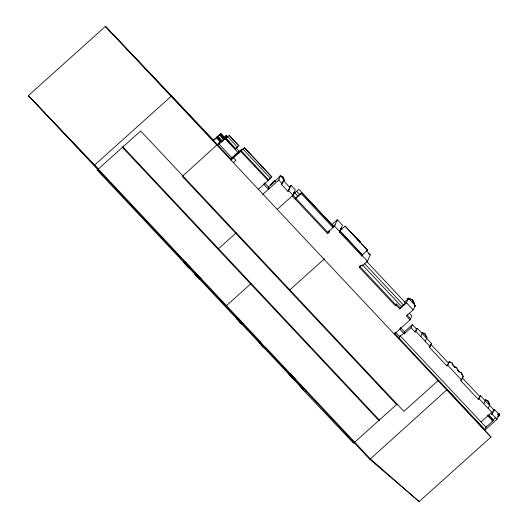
<?xml version="1.0" encoding="UTF-8"?>
<svg xmlns="http://www.w3.org/2000/svg" width="528" height="528" viewBox="0 0 528 528"><rect width="100%" height="100%" fill="white"/><g stroke="black" fill="none" stroke-linecap="round" stroke-linejoin="round"><path stroke-width="0.79" d="M356.44 237.838L357.073 238.438L356.44 237.838L356.677 238.663L356.354 238.009L357.073 238.438M355.106 236.953L355.04 236.379L355.463 237.164M357.126 238.59L357.852 239.884M354.71 236.128C353.846 234.98 355.39 237.244 354.552 235.891M355.04 236.379L355.364 236.973L354.994 236.828M355.41 236.854L354.928 236.465L355.258 237.072M358.274 239.811C357.76 240.946 359.938 240.425 358.274 239.811L357.964 240.035L357.865 239.422M355.423 237.098L355.054 236.603L355.291 236.907M358.037 239.877L357.344 239.375M486.222 426.089L484.651 430.34L496.98 419.258L498.643 415.543L497.864 414.711L498.353 413.622L499.376 413.807L499.633 414.48L498.848 416.209L497.818 416.282M351.754 233.257C353.153 235 351.377 232.148 352.315 233.812C352.275 233.858 350.368 231.508 351.859 232.967M352.334 233.963L351.872 233.416L352.255 233.389M351.773 233.013C350.691 232.663 350.836 231.449 351.668 233.224M351.239 232.393L351.655 233.284M359.251 241.105C359.489 241.322 358.882 240.253 359.535 241.54M353.239 234.901L353.555 235.343L353.417 234.901L353.767 235.013L353.555 235.343M357.027 238.96L357.238 238.61M360.36 242.128L359.713 241.553M360.116 242.134L359.885 241.758M357.159 239.111L357.865 239.851M358.162 239.903L358.604 240.458M185.929 264.634L97.152 170.069L97.502 169.283M97.964 169.765L98.274 169.066L28.367 95.634L105.435 26.4L171.626 95.865L231.416 159.555M115.903 188.879L116.219 188.179M305.224 391.71L306.346 390.7L302.485 387.077L300.907 384.905L299.785 385.909L301.363 388.087L353.562 443.197L397.069 404.111L396.759 404.811L182.312 176.385L220.308 141.834L220.282 142.844L220.823 141.933L216.539 137.366L213.312 140.27L212.995 140.976L221.067 133.69L225.793 138.791L224.288 139.247L225.232 136.653L226.215 135.571L225.166 136.514L225.535 136.97L225.166 136.514M216.539 137.366L217.589 136.567L221.879 141.128M216.942 137.095L221.245 141.61M217.147 136.93L221.456 141.451M217.589 136.567L220.229 134.336L224.512 138.897L220.229 134.336M219.575 134.864L223.885 139.385M219.998 134.541L224.281 139.108M220.42 134.224L224.704 138.785L222.064 141.016L217.78 136.448L222.09 140.969M220.631 134.059L224.935 138.58M217.305 144.527L216.988 145.233L219.991 142.54M219.239 142.844L219.061 142.923M241.448 149.681L241.857 149.952L241.494 149.563L240.676 151.397L230.967 160.116L231.964 157.892L218.948 144.025L219.529 142.738M224.288 139.247L225.073 137.485M225.377 136.805L224.189 137.927M225.489 138.468L226.585 136.026M225.773 138.336L229.152 135.399L238.927 145.807L235.541 148.744L225.799 138.263M225.793 138.791L226.882 136.349L226.281 135.709L225.192 138.151L220.136 142.692M229.152 135.399L238.927 145.807M187.249 264.878L187.565 264.178M225.416 139.121L238.649 153.219L239.415 151.503L236.108 147.979M244.411 147.668L271.775 176.926L244.411 147.668L241.032 150.612M198.04 276.368L198.35 275.662M254.377 165.983L254.76 165.132M264.304 183.341L263.835 184.384L268.442 189.288L269.141 187.717L264.541 182.813M258.364 189.301L268.072 180.576L268.462 179.725L241.058 150.539M271.913 183.803L273.339 182.226L275.227 181.137L275.167 180.55L273.121 181.995L270.389 185.15L273.524 182.668M275.167 180.55L275.227 181.137M281.82 176.722L280.295 176.253L280.249 175.646L284.427 179.659L283.82 180.008L284.295 179.962M280.111 175.949L280.474 175.441M262.97 194.205L278.738 180.041L280.335 175.751M277.226 209.398L292.994 195.235L295.357 189.955L291.06 185.381L288.697 190.661L287.938 191.341L281.497 184.483L282.982 181.157M281.497 184.483L282.262 183.79L284.044 179.804M284.064 180.167L284.427 179.659M287.938 191.341L290.301 186.061M293.357 193.413L294.017 191.928L297.693 195.941L301.58 192.621L333.392 226.519L332.957 227.495L301.138 193.604L301.58 192.621M329.069 230.987L329.756 231.719L327.637 233.627L292.235 195.921L292.67 194.938L298.828 189.209L333.518 226.235L332.812 226.928L333.392 226.519M240.082 321.156L240.398 320.45M297.719 195.895L295.126 199.003L301.138 193.604M262.561 345.101L262.726 344.731L261.604 345.734M327.637 233.627L328.093 232.604M333.518 226.235L335.082 224.803M327.71 232.208L334.501 226.109L337.333 219.773L342.54 225.317L339.319 232.003L361.871 256.027L362.842 254.371M339.319 232.003L339.801 230.921L345.041 226.063L367.567 250.16L345.041 226.063M340.151 230.142L341.101 228.01L342.17 229.152M352.328 234.01L351.998 233.264M352.777 233.996L352.579 234.3C352.235 232.894 353.668 235.237 352.955 234.353M353.463 235.198C353.192 234.003 353.641 235.574 353.463 234.947M353.753 235.204L354.136 235.613M353.978 235.237L354.116 235.66L353.951 235.303M354.585 236.26L354.235 235.732L354.559 236.326M292.499 376.992L292.816 376.286M355.337 237.032L355.166 236.702M355.78 237.019L355.76 237.481M357.364 238.742L357.449 239.283L357.133 238.861M358.387 239.831L358.598 240.365M358.505 239.963L358.505 240.563M358.822 240.28L358.585 240.702M358.855 240.524L358.367 240.128M361.871 256.027L362.386 254.872L339.834 230.848M303.283 388.476L303.6 387.776M362.373 264.766L401.564 306.517L400.237 307.844L396.634 303.937L395.36 305.765L359.225 267.28L360.749 265.214M359.225 267.28L361.343 265.373L362.036 266.105L367.468 261.228L370.3 254.892L366.135 250.457M330.026 416.962L330.337 416.255M395.36 305.765L396.634 303.937M396.125 305.072L399.749 308.933L400.257 307.798M401.544 306.563L405.577 302.914L366.511 261.301M404.474 302.3L408.005 299.125L408.342 298.089L415.378 305.587L414.625 306.174M407.86 298.756L408.342 298.089M399.749 308.933L406.527 302.841L408.17 298.478M394.931 332.647L394.284 334.085L410.058 319.915L411.84 315.922L409.207 313.111M408.038 298.366L409.913 299.508L410.368 298.901C410.975 300.155 413.886 299.515 412.691 301.244L413.371 302.709L413.681 302.432L412.995 300.967M409.913 299.508L410.368 298.901M412.216 299.792L412.177 300.109M400.224 328.119L399.755 329.168L404.184 333.881L411.041 327.723L412.408 324.674L416.539 329.069L415.173 332.119L411.041 327.723M412.691 301.244L412.665 300.623M414.269 303.059L413.82 303.666L414.269 303.059L413.681 302.432M398.713 338.798L400.079 335.749L486.011 427.291L493.04 420.717L488.057 415.411L487.859 415.846L492.842 421.153L491.627 419.291M410.058 319.915L406.362 315.975L413.147 309.883L415.206 305.969M414.896 306.247L415.378 305.587M354.367 442.893L354.684 442.187M404.184 333.881L404.884 332.31L400.462 327.598M415.173 332.119L417.305 328.376L431.528 343.53L429.396 347.272L446.959 365.977L447.724 365.284L449.348 361.654L452.159 362.954L452.991 365.191L452.43 363.31M422.36 332.917L422.987 333.128L422.591 332.713L422.202 333.59M420.836 336.64L422.591 332.713M422.756 333.333L423.067 332.944L423.43 333.326L422.836 333.148M423.43 333.326C425.245 332.369 426.241 337.016 426.406 336.237M369.857 459.393L447.242 389.453L490.961 437.059L419.12 501.6L369.857 459.393L28.367 95.634L94.558 165.099L260.179 341.524L263.696 345.761L265.624 347.318L370.174 458.687L419.12 501.6M426.617 338.29L426.769 336.864L426.334 336.402M426.446 337.273L426.769 336.864M425.251 341.339L427.007 337.412L426.677 337.062M429.396 347.272L431.528 343.53M438.24 380.906L438.557 380.206L403.874 411.358L140.666 130.984L97.152 170.069M446.959 365.977L449.348 361.654M449.117 361.865L449.849 362.38L450.153 362.003M453.222 364.987L454.456 367.171L454.753 366.821C456.416 366.445 457.941 370.326 457.961 369.983M461.947 378.345L460.858 380.78L478.427 399.505L479.794 396.449L462.224 377.731L463.03 376.649C462.482 374.913 461.215 371.191 458.971 371.963L458.099 370.795M457.901 370.128L459.202 371.758M458.971 371.963L459.261 371.613M461.987 374.755L461.498 372.907M462.409 375.725L462.726 375.329M460.858 380.78L461.63 380.094L463.261 376.444L462.64 375.514M478.427 399.505L480.566 395.762L494.129 410.21L491.997 413.952L496.98 419.258M483.773 403.682L485.536 399.755C485.879 400.528 488.697 400.468 488.129 401.676L488.902 403.26M485.536 399.755L485.694 400.382L486.446 400.204M488.36 401.471L489.951 404.461L488.189 408.388M489.555 405.339L489.72 404.666L489.047 403.656M491.997 413.952L493.086 411.51M493.04 420.717L493.284 419.701L496.069 417.199M498.716 413.497L498.227 414.586L498.848 416.209L499.145 415.569L498.887 414.896L497.864 414.711L498.538 415.78L498.168 416.447M499.376 413.807L498.538 415.78L499.145 415.569M499.336 415.12L499.633 414.48M232.096 158.789L231.733 158.407L233.277 156.71L233.64 157.1M329.69 231.04L328.073 232.65L288.697 190.661M226.004 138.303L227.667 136.712L237.442 147.121L235.389 149.087L235.574 148.678L226.347 138.844M240.88 150.949L242.926 148.988L270.323 178.167L268.277 180.134M234.597 155.41L236.524 153.569L234.617 155.364L233.508 157.832L235.897 160.38L233.356 162.664M367.594 250.094L362.36 254.945L339.801 230.921M94.558 165.099L171.626 95.865M222.295 140.593L223.984 139.082M218.948 144.025L225.357 138.257M231.964 157.892L238.339 152.163L238.649 153.219M231.733 158.407L239.415 151.503M268.138 187.176L280.52 176.048M275.385 180.781L274.494 181.157M284.203 179.863L282.81 176.755L281.365 176.444M185.328 264.482L186.45 263.479L184.873 261.307L183.751 262.31L187.262 266.548L189.189 268.105L190.311 267.102L186.45 263.479M186.298 265.518L187.414 264.508M187.262 266.548L188.384 265.544M218.513 248.714L236.234 232.789M289.153 187.097L291.06 185.381M196.112 275.972L197.234 274.969L195.657 272.798L194.535 273.801L196.112 275.972L199.98 279.596L201.095 278.593L197.234 274.969M197.083 277.009L198.205 275.999M198.053 278.038L199.175 277.035M226.479 305.626L251.143 283.47M331.901 224.651L337.333 219.773L337.781 221.041M238.154 320.76L239.276 319.75L237.699 317.579L236.584 318.589L240.095 322.826L242.022 324.383L243.144 323.374L239.276 319.75M239.125 321.79L240.247 320.786M240.095 322.826L241.217 321.816M289.846 289.898L324.529 258.74M353.014 234.557L352.763 234.029M354.664 236.227L354.341 235.633M354.532 236.386L354.209 235.732L354.651 236.26M358.809 240.596L358.703 240.827M359.608 241.791L359.944 241.593M360.254 242.227L359.918 241.652M260.179 341.524L259.057 342.533L262.574 346.771L264.502 348.328L265.624 347.318M260.634 344.705L261.756 343.695M262.574 346.771L263.696 345.761M290.572 376.596L291.694 375.586L290.116 373.415L289.001 374.425L290.572 376.596L294.439 380.219L295.561 379.21L291.694 375.586M291.542 377.626L292.664 376.622M292.512 378.662L293.634 377.652M301.363 388.087L302.485 387.077M302.333 389.116L303.448 388.106M303.296 390.152L304.418 389.143M408.58 298.947L410.223 299.231M412.124 300.221L412.487 299.831M412.612 300.742L412.975 300.346M404.184 332.053L412.408 324.674M416.539 329.069L417.305 328.376M425.053 333.854L424.769 334.178L425.245 334.514M425.476 334.303L425.192 334.633L426.175 336.442M452.45 363.264L451.928 363.165M453.737 365.746L453.446 366.089L453.143 365.567M455.103 366.993L454.522 367.033M455.393 367.297L454.872 367.198M456.687 367.726L456.753 368.247M457.743 369.752L457.73 370.194M458.027 370.96L458.33 370.59M461.135 372.524L461.267 373.118M462.508 374.854L462.495 375.533M479.794 396.449L480.566 395.762M485.694 400.382L486.011 399.986M487.991 400.897L487.707 401.227L488.189 401.557M489.39 404.316L489.713 403.907M481.028 421.978L492.221 411.926M494.129 410.21L493.363 410.903L494.149 409.141L498.353 413.622M491.245 414.632L491.575 414.328M356.321 237.95L356.928 238.57M268.429 179.791L271.808 176.854M237.006 153.107L241.494 149.563M404.884 332.31L399.676 336.64L395.802 332.515M358.017 239.659L357.548 239.257M359.04 240.722L359.561 241.468M351.153 232.525L351.74 233.053M408.005 299.125L409.372 299.6M282.81 176.755L280.249 175.646M226.882 136.349L226.215 135.571M368.531 253.717L370.3 254.892M357.971 239.752L357.647 239.415M359.812 241.745L360.215 242.114M354.473 235.943L354.215 235.778M359.324 241.237L358.994 240.827M213.312 140.27L105.435 26.4L490.961 437.059M415.074 305.864L414.124 303.389M334.501 226.109L339.702 231.653M362.261 255.677L367.468 261.228M406.527 302.841L413.147 309.883M296.696 191.294L299.574 194.423M364.379 263.386L403.425 305.045M283.279 180.49L289.72 187.354M406.864 314.853L410.56 318.787M449.922 362.215L450.285 362.597M278.738 180.041L282.262 183.79M359.687 266.251L395.795 304.788M430.762 344.223L448.318 362.927M415.945 331.426L430.168 346.579M447.724 365.284L461.63 380.094M479.2 398.812L492.769 413.259M273.121 181.995L270.679 185.222L270.62 184.635M488.855 414.982L493.284 419.701M240.676 151.397L268.072 180.576M487.892 415.312L492.875 420.618M227.311 140.422L229.515 142.771M232.274 145.702L233.376 146.876M216.308 137.577L220.592 142.144M394.528 333.3L484.961 429.634M188.1 266.95L237.666 319.744M239.844 322.067L291.72 377.322M293.35 379.058L303.593 389.968M356.631 238.418L356.354 238.069M356.671 238.471L356.248 238.108M282.876 177.566L283.767 179.401M282.889 177.718L283.51 179.243M122.938 146.909L122.621 147.609L379.031 420.737L379.348 420.031L122.938 146.909M216.751 137.207L221.014 141.821L216.751 137.207M217.378 136.726L221.648 141.339L217.378 136.726M219.806 134.66L224.077 139.267L219.806 134.66M220.862 133.855L225.126 138.468L220.862 133.855"/></g></svg>
